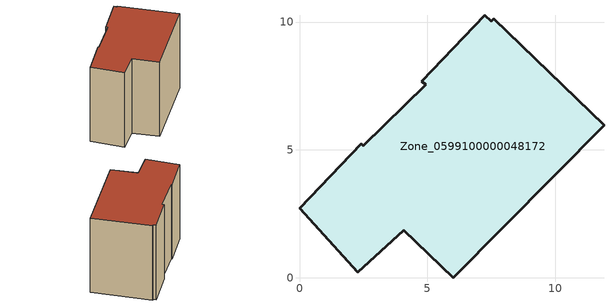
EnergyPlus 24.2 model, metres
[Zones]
Zone_0599100000048172
 floor ground (C_G): 0,2.71 2.42,5.23 2.49,5.17 4.93,7.54 4.78,7.69 7.25,10.26 7.49,10.03 7.6,10.13 11.91,5.96 6.02,0 4.08,1.86 2.28,0.22 z0
 wall outside (C_F): 2.28,0.22 4.08,1.86 6.02,0 11.91,5.96 7.6,10.13 7.49,10.03 7.25,10.26 4.78,7.69 4.93,7.54 2.49,5.17 2.42,5.23 0,2.71 2.28,0.22 z0:8.38
 roof outside (C_R): 2.42,5.23 0,2.71 2.28,0.22 4.08,1.86 6.02,0 11.91,5.96 7.6,10.13 7.49,10.03 7.25,10.26 4.78,7.69 4.93,7.54 2.49,5.17 z8.38
[BUILDING]
Pand.0599100000048172: North Axis=0; Terrain=City; Loads Convergence Tolerance Value=0.04; Temperature Convergence Tolerance Value=0.4; Solar Distribution=FullExterior; Maximum Number of Warmup Days=25; Minimum Number of Warmup Days=1
[Site:Location]
Rotterdam.The.Hague.AP_ZH_NLD Design_Conditions: Latitude=51.96; Longitude=4.45; Time Zone=1; Elevation=-4.5
[SITE:GROUNDTEMPERATURE:BUILDINGSURFACE]
18, 18, 18, 18, 18, 18, 18, 18, 18, 18, 18, 18
[MATERIAL] Thermal Absorptance=0.9; Solar Absorptance=0.7; Visible Absorptance=0.7
Name | Roughness | Thickness | Conductivity | Density | Specific Heat
G.TC.1946 | MediumSmooth | 0.15 | 1 | 540 | 1210
F.TC.1946 | Rough | 0.3 | 0.857143 | 1920 | 840
R.TC.1946 | MediumRough | 0.2 | 0.909091 | 1500 | 1000
[CONSTRUCTION]
C_G: G.TC.1946
C_F: F.TC.1946
C_R: R.TC.1946
[ZONE]
Zone_0599100000048172: Type=1; Multiplier=1; Ceiling Height=Autocalculate; Volume=Autocalculate; Floor Area=autocalculate; Part of Total Floor Area=Yes
[ZONEINFILTRATION:DESIGNFLOWRATE]
Infil_Zone_0599100000048172: Zone or ZoneList or Space or SpaceList=Zone_0599100000048172; Schedule=AlwaysOn; Design Flow Rate Calculation Method=Flow/Area; Flow Rate per Floor Area=0.003; Constant Term Coefficient=1; Temperature Term Coefficient=0; Velocity Term Coefficient=0; Velocity Squared Term Coefficient=0
[HVACTEMPLATE:ZONE:IDEALLOADSAIRSYSTEM]
Zone_0599100000048172: Maximum Heating Supply Air Temperature=50; Minimum Cooling Supply Air Temperature=13; Maximum Heating Supply Air Humidity Ratio=0.0156; Minimum Cooling Supply Air Humidity Ratio=0.0077; Heating Limit=NoLimit; Cooling Limit=NoLimit; Dehumidification Control Type=ConstantSensibleHeatRatio; Cooling Sensible Heat Ratio=0.7; Dehumidification Setpoint=60; Humidification Control Type=None; Humidification Setpoint=30; Outdoor Air Method=None; Outdoor Air Flow Rate per Person=0.00944; Outdoor Air Flow Rate per Zone Floor Area=0; Outdoor Air Flow Rate per Zone=0; Demand Controlled Ventilation Type=None; Outdoor Air Economizer Type=NoEconomizer; Heat Recovery Type=None; Sensible Heat Recovery Effectiveness=0.7; Latent Heat Recovery Effectiveness=0.65
[ZONECONTROL:THERMOSTAT]
ThermostatControl_Zone_0599100000048172: Zone or ZoneList=Zone_0599100000048172; Control Type Schedule=DualSetpointControlType; Control 1=Thermostat_Zone_0599100000048172; Temperature Difference Between Cutout And Setpoint=0
[THERMOSTATSETPOINT:DUALSETPOINT]
Thermostat_Zone_0599100000048172: Heating Setpoint Temperature Schedule=HeatingSetpoint_Zone_0599100000048172; Cooling Setpoint Temperature Schedule=CoolingSetpoint_Zone_0599100000048172
[SCHEDULE:COMPACT]
HeatingSetpoint_Zone_0599100000048172: Through: 12/31, For: AllDays, Until: 24:00, 21
CoolingSetpoint_Zone_0599100000048172: Through: 12/31, For: AllDays, Until: 24:00, 24
DualSetpointControlType: Through: 12/31, For: AllDays, Until: 24:00, 4
AlwaysOn: Through: 12/31, For: AllDays, Until: 24:00, 1
